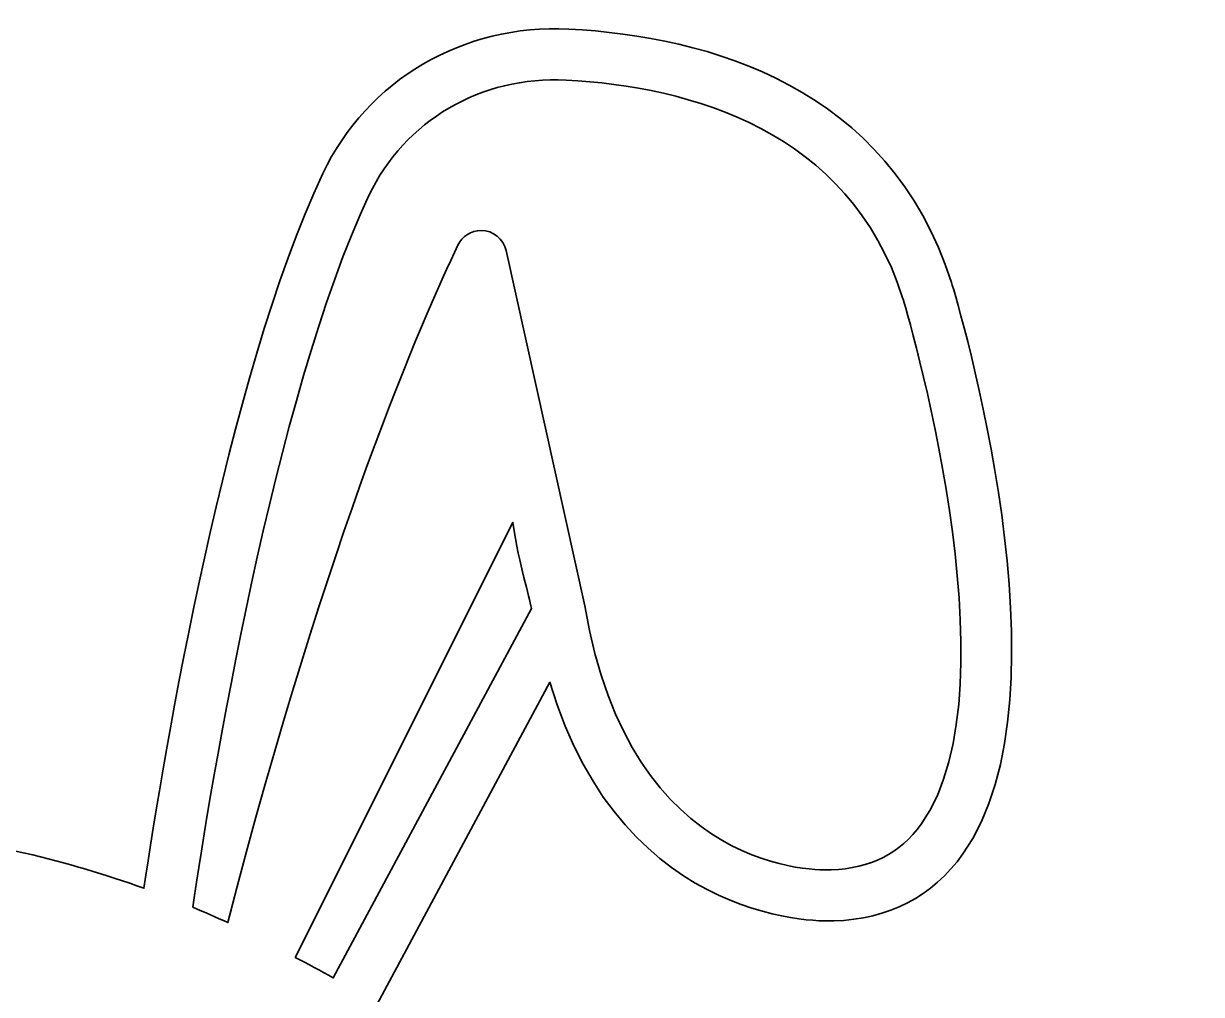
# Model space of a CAD drawing. Extents: x -194 to 1336, y -1228 to 339.
# Drawn here: x 571 to 1180, y -163 to 339 of the extents above; entities that cross this region are included whole.
import ezdxf

# ---------------------------------------------------------------- set-up
doc = ezdxf.new("R2010")
doc.units = 0
doc.header["$MEASUREMENT"] = 0
doc.layers.add('Layer 1', color=7, linetype='Continuous', lineweight=0)

# ---------------------------------------------------------------- blocks, each defined once
blk = doc.blocks.new('Block_0')
at = {"layer": 'Layer 1', "color": 1, "lineweight": 35, "true_color": 0xff0000}
for points, knots in [([(803.89, -202.37), (803.89, -202.37), (803.85, -202.34), (803.78, -202.27), (803.68, -202.2), (803.59, -202.13), (803.5, -202.06), (803.5, -202.06), (803.48, -202.02), (803.45, -202.02), (803.38, -201.97), (803.31, -201.9), (803.22, -201.83), (786.67, -189.25), (770.23, -177.96), (753.95, -167.8), (753.95, -167.8), (843.28, -1.38), (843.28, -1.38), (881.5, -130.55), (988.82, -124.76), (990.03, -124.76), (1018.44, -123.85), (1041.06, -112.21), (1056.85, -90.12), (1115.48, -8.03), (1053.59, 196.59), (1050.94, 205.26), (1050.94, 205.26), (1050.89, 205.28), (1050.89, 205.28), (1018.58, 306.6), (925.49, 332.41), (853.07, 336.27), (798.69, 339.11), (748.68, 309.86), (725.85, 261.52), (675.81, 155.67), (643.52, -39.62), (633.34, -107.91), (594.56, -93.89), (550.99, -82.94), (504.7, -79.47), (504.7, -79.47), (504.7, -80.47), (504.7, -80.47), (487.17, -78.73), (473.41, -78.38), (464.43, -78.4), (464.32, -78.4), (464.18, -78.4), (464.06, -78.43), (399.99, -80.01), (343.03, -93.42), (295.88, -110.32), (286.11, -44.34), (253.68, 154.41), (203.02, 261.52), (203.02, 261.52), (203, 261.5), (203, 261.5), (180.17, 309.81), (130.16, 339.06), (75.78, 336.25), (3.35, 332.39), (-89.73, 306.56), (-122.07, 205.26), (-124.72, 196.59), (-186.61, -8.03), (-127.96, -90.12), (-112.17, -112.21), (-89.55, -123.85), (-61.16, -124.76), (-59.95, -124.76), (47.37, -130.55), (85.59, -1.38), (85.59, -1.38), (176.45, -170.61), (176.45, -170.61), (168.24, -175.96), (160.15, -181.47), (152.2, -187.14), (152.13, -187.19), (152.1, -187.21), (152.1, -187.21), (14.58, -285.25), (-84.32, -429.26), (-128.12, -593.09), (-193.68, -838.16), (-89.08, -969.19), (-55.14, -1003.88), (-47.49, -1011.72), (-39.89, -1019.58), (-32.4, -1027.57), (155.73, -1228.45), (524.53, -1204.01), (524.53, -1204.01), (887.22, -1169.14), (1012.76, -962.22), (1012.76, -962.22), (1180.16, -708.8), (973.24, -385.64), (973.24, -385.64), (919.65, -305.52), (861.39, -246.24), (803.89, -202.37)], [0, 0, 0, 0, 1, 1, 1, 2, 2, 2, 3, 3, 3, 4, 4, 4, 5, 5, 5, 6, 6, 6, 7, 7, 7, 8, 8, 8, 9, 9, 9, 10, 10, 10, 11, 11, 11, 12, 12, 12, 13, 13, 13, 14, 14, 14, 15, 15, 15, 16, 16, 16, 17, 17, 17, 18, 18, 18, 19, 19, 19, 20, 20, 20, 21, 21, 21, 22, 22, 22, 23, 23, 23, 24, 24, 24, 25, 25, 25, 26, 26, 26, 27, 27, 27, 28, 28, 28, 29, 29, 29, 30, 30, 30, 31, 31, 31, 32, 32, 32, 33, 33, 33, 34, 34, 34, 35, 35, 35, 35]), ([(658.63, -117.72), (667.65, -56.94), (700.37, 145.74), (749.75, 250.25), (767.95, 288.8), (807.78, 312.23), (851.67, 309.88), (915.77, 306.46), (997.98, 284.19), (1025.67, 197.4), (1026.25, 195.54), (1086.37, -3.21), (1035.29, -74.73), (1024.41, -89.96), (1009.16, -97.68), (988.68, -98.33), (984.15, -98.54), (884.87, -102.81), (861.32, 38.17), (861.32, 38.17), (820.69, 221.72), (820.69, 221.72), (819.35, 227.81), (813.95, 232.14), (807.71, 232.14), (802.58, 232.14), (797.91, 229.18), (795.7, 224.54), (777.85, 186.97), (728.81, 76.36), (676.77, -125.6), (670.89, -122.92), (664.84, -120.3), (658.63, -117.72)], [0, 0, 0, 0, 1, 1, 1, 2, 2, 2, 3, 3, 3, 4, 4, 4, 5, 5, 5, 6, 6, 6, 7, 7, 7, 8, 8, 8, 9, 9, 9, 10, 10, 10, 11, 11, 11, 11]), ([(711.57, -143.59), (711.57, -143.59), (824.17, 81.2), (824.17, 81.2), (827.61, 57.79), (832.61, 43.82), (833.7, 36.7), (833.7, 36.7), (731.24, -154.26), (731.24, -154.26), (724.64, -150.5), (718.08, -146.94), (711.57, -143.59)], [0, 0, 0, 0, 1, 1, 1, 2, 2, 2, 3, 3, 3, 4, 4, 4, 4])]:
    blk.add_open_spline(points, degree=3, knots=knots, dxfattribs=at)

msp = doc.modelspace()

# ---------------------------------------------------------------- block references
at = {"layer": 'Layer 1'}
msp.add_blockref('Block_0', (0, 0), dxfattribs=at)

doc.saveas('drawing.dxf')
